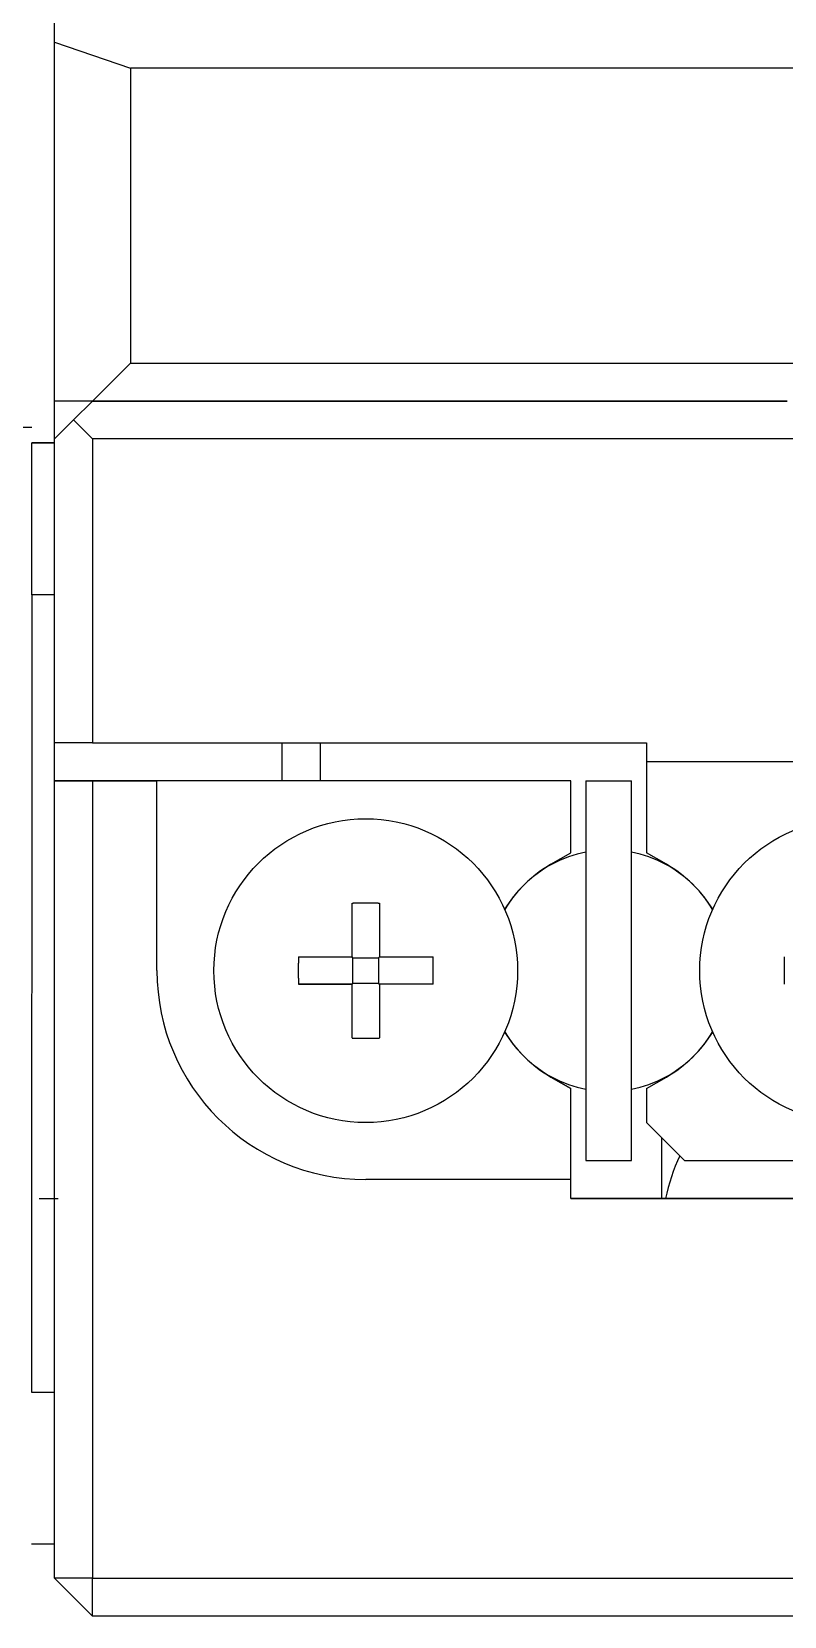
# Model space of a CAD drawing. Extents: x 97 to 299, y 65 to 330.
# Drawn here: x 111.68 to 121.59, y 233.42 to 254.28 of the extents above; entities that cross this region are included whole.
import ezdxf

# ---------------------------------------------------------------- set-up
doc = ezdxf.new("R2010")
doc.units = 0
doc.linetypes.add('CENTER', pattern=[2, 1.25, -0.25, 0.25, -0.25])
doc.layers.get('0').update_dxf_attribs({"linetype": 'CONTINUOUS'})
doc.layers.add('CENTER', color=1, linetype='CENTER')

msp = doc.modelspace()

# ---------------------------------------------------------------- linework, layer by layer
at = {"color": 7, "linetype": 'CONTINUOUS'}
for p, q in [((111.9766811141216, 254.1418416971281), (111.9766861141215, 254.416938697128)), ((111.9765911141215, 249.4169386971279), (111.9766811141216, 254.1418416971281)), ((111.9766811141216, 254.1418416971281), (112.9766751141215, 253.797495697128)), ((112.9766751141215, 253.797495697128), (112.9766011141215, 249.9169196971279)), ((150.9766751141215, 253.7967726971279), (112.9766751141215, 253.797495697128)), ((112.4765911141215, 249.4169286971279), (112.9766011141215, 249.9169196971279)), ((112.9766011141215, 249.9169196971279), (150.9766011141215, 249.9161976971279)), ((111.9765821141215, 248.9169386971279), (111.9765911141215, 249.4169386971279)), ((112.4765911141215, 249.4169286971279), (111.9765911141215, 249.4169386971279)), ((112.4765911141215, 249.4169286971279), (112.2265871141215, 249.1669336971281)), ((112.4765911141215, 249.4169286971279), (112.2265871141215, 249.1669336971281)), ((121.6265911141215, 249.416755697128), (112.4765911141215, 249.4169286971279)), ((112.4765911141215, 249.4169286971279), (121.6265911141215, 249.416755697128)), ((112.2265871141215, 249.1669336971281), (111.9765821141215, 248.9169386971279)), ((111.9765821141215, 248.9169386971279), (112.2265871141215, 249.1669336971281)), ((112.2265871141215, 249.1669336971281), (112.4765821141215, 248.916928697128)), ((111.6765851141215, 249.066944697128), (110.2849271141215, 249.066970697128)), ((111.9765061141215, 244.9169386971279), (111.9765821141215, 248.9169386971279)), ((112.4765821141215, 248.916928697128), (112.4765061141215, 244.916928697128)), ((151.4765821141215, 248.9161876971281), (112.4765821141215, 248.916928697128)), ((111.6765431141215, 246.8669446971279), (111.6765811141215, 248.8669446971279)), ((111.9765811141215, 248.8669386971279), (111.6765811141215, 248.8669446971279)), ((111.6765811141215, 248.8669446971279), (111.9765811141215, 248.8669386971279)), ((111.6765431141215, 246.8669446971279), (111.6763431141216, 236.3669446971279)), ((111.9764961141215, 244.4169386971279), (111.9765061141215, 244.9169386971279)), ((112.4765061141215, 244.916928697128), (111.9765061141215, 244.9169386971279)), ((112.4765061141215, 244.916928697128), (119.7765061141215, 244.9167906971279)), ((114.9764961141215, 244.4168816971281), (114.9765061141216, 244.9168816971281)), ((115.4765061141215, 244.9168716971279), (115.4764961141215, 244.416871697128)), ((119.7765061141215, 244.9167906971279), (119.7765011141215, 244.666790697128)), ((119.7765011141215, 244.666790697128), (119.7764781141215, 243.4675956971279)), ((122.4765011141215, 244.666738697128), (119.7765011141215, 244.666790697128)), ((111.9762971141216, 233.9169386971279), (111.9764961141215, 244.4169386971279)), ((112.4764961141215, 244.416928697128), (111.9764961141215, 244.4169386971279)), ((111.9764961141215, 244.4169386971279), (112.4764961141215, 244.416928697128)), ((112.4764961141215, 244.416928697128), (112.4762971141215, 233.916928697128)), ((112.4764961141215, 244.416928697128), (113.3264961141215, 244.4169126971281)), ((113.3264961141215, 244.4169126971281), (112.4764961141215, 244.416928697128)), ((113.3264491141215, 241.9169126971279), (113.3264961141215, 244.4169126971281)), ((118.7764961141215, 244.416809697128), (113.3264961141215, 244.4169126971281)), ((118.7764961141215, 244.416809697128), (113.3264961141215, 244.4169126971281)), ((118.7764781141215, 243.467614697128), (118.7764961141215, 244.416809697128)), ((118.9764961141215, 244.416805697128), (118.9764011141216, 239.4168056971279)), ((118.9764961141215, 244.416805697128), (119.5764961141215, 244.4167946971279)), ((118.9764961141215, 244.416805697128), (119.5764961141215, 244.4167946971279)), ((119.5764011141215, 239.4167946971279), (119.5764961141215, 244.4167946971279)), ((118.5163801141215, 243.317453697128), (118.7764781141215, 243.467614697128)), ((120.0365711141215, 243.317424697128), (119.7764781141215, 243.4675956971279)), ((119.9764761141215, 243.341622697128), (119.9764761141215, 243.3521216971279)), ((115.8964521141215, 242.0968636971279), (115.8964661141215, 242.8032256971281)), ((116.2564661141215, 242.8032186971281), (116.2564521141215, 242.0968576971279)), ((115.1900911141215, 242.0968776971279), (115.8964521141215, 242.0968636971279)), ((115.9068241141215, 242.0864916971281), (115.8964521141215, 242.0968636971279)), ((115.9068181141216, 241.7472356971281), (115.9068241141215, 242.0864916971281)), ((115.9068241141215, 242.0864916971281), (116.2460801141216, 242.086485697128)), ((116.2460801141216, 242.086485697128), (116.2460741141215, 241.7472296971279)), ((116.2460801141216, 242.086485697128), (116.2564521141215, 242.0968576971279)), ((116.2564521141215, 242.0968576971279), (116.9628141141215, 242.0968436971281)), ((115.1900841141215, 241.7368776971279), (115.8964461141215, 241.7368636971279)), ((115.8964461141215, 241.7368636971279), (115.1900841141215, 241.7368776971279)), ((115.8964321141215, 241.030502697128), (115.8964461141215, 241.7368636971279)), ((115.9068181141216, 241.7472356971281), (115.8964461141215, 241.7368636971279)), ((116.2460741141215, 241.7472296971279), (115.9068181141216, 241.7472356971281)), ((116.2460741141215, 241.7472296971279), (116.2564461141215, 241.7368576971279)), ((116.2564461141215, 241.7368576971279), (116.2564321141215, 241.0304956971279)), ((116.9628071141215, 241.7368436971281), (116.2564461141215, 241.7368576971279)), ((116.9628071141215, 241.7368436971281), (116.2564461141215, 241.7368576971279)), ((118.5163271141215, 240.516174697128), (118.7764191141216, 240.3660036971279)), ((118.7764191141216, 240.3660036971279), (118.5163271141215, 240.516174697128)), ((118.7763971141216, 239.166809697128), (118.7764191141216, 240.3660036971279)), ((119.7764191141216, 240.3659846971279), (119.7764111141215, 239.9167906971281)), ((119.7764191141216, 240.3659846971279), (120.0365171141215, 240.516145697128)), ((119.7764191141216, 240.3659846971279), (120.0365171141215, 240.516145697128)), ((119.9764221141215, 240.481450697128), (119.9764221141215, 240.491950697128)), ((119.7764111141215, 239.9167906971281), (120.2764011141215, 239.4167806971279)), ((119.9763921141215, 238.916786697128), (119.9764071141215, 239.7167866971279)), ((118.9764011141216, 239.4168056971279), (119.5764011141215, 239.4167946971279)), ((120.2764011141215, 239.4167806971279), (124.7764011141215, 239.4166956971279)), ((118.7763971141216, 239.166809697128), (116.0763971141215, 239.166860697128)), ((118.7763971141216, 239.166809697128), (116.0763971141215, 239.166860697128)), ((118.7763921141215, 238.916809697128), (118.7763971141216, 239.166809697128)), ((145.1763921141216, 238.9163076971279), (118.7763921141215, 238.916809697128)), ((118.7763921141215, 238.916809697128), (126.6763971141215, 238.9166596971279)), ((111.9763051141215, 234.3669386971279), (111.6763051141215, 234.3669446971279)), ((112.4762871141215, 233.4169286971279), (111.9762971141216, 233.9169386971279)), ((112.4762971141215, 233.916928697128), (111.9762971141216, 233.9169386971279)), ((112.4762871141215, 233.4169286971279), (112.4762971141215, 233.916928697128)), ((112.4762971141215, 233.916928697128), (151.4762971141216, 233.9161876971281)), ((151.4762871141216, 233.4161876971279), (112.4762871141215, 233.4169286971279))]:
    msp.add_line(p, q, dxfattribs=at)
at = {"color": 9, "linetype": 'CONTINUOUS'}
for p, q in [((111.9765431141215, 246.8669386971279), (111.6765431141215, 246.8669446971279)), ((111.6763431141216, 236.3669446971279), (111.9763431141215, 236.3669386971279))]:
    msp.add_line(p, q, dxfattribs=at)
at = {"color": 7, "linetype": 'CONTINUOUS'}
for points in [[(116.256, 242.803, 0), (116.2539999999999, 242.803, 0), (116.251, 242.803, 0), (116.2479999999999, 242.803, 0), (116.2449999999999, 242.803, 0), (116.242, 242.804, 0), (116.2399999999999, 242.804, 0), (116.237, 242.804, 0), (116.2339999999999, 242.804, 0), (116.231, 242.804, 0), (116.2279999999999, 242.804, 0), (116.226, 242.804, 0), (116.223, 242.804, 0), (116.22, 242.804, 0), (116.217, 242.804, 0), (116.2139999999999, 242.804, 0), (116.2109999999999, 242.804, 0), (116.209, 242.804, 0), (116.206, 242.804, 0), (116.2029999999999, 242.804, 0), (116.2, 242.804, 0), (116.1969999999999, 242.804, 0), (116.195, 242.805, 0), (116.192, 242.805, 0), (116.1889999999999, 242.805, 0), (116.186, 242.805, 0), (116.1829999999999, 242.805, 0), (116.181, 242.805, 0), (116.178, 242.805, 0), (116.175, 242.805, 0), (116.172, 242.805, 0), (116.1689999999999, 242.805, 0), (116.1669999999999, 242.805, 0), (116.164, 242.805, 0), (116.161, 242.805, 0), (116.1579999999999, 242.805, 0), (116.155, 242.805, 0), (116.152, 242.805, 0), (116.1499999999999, 242.805, 0), (116.147, 242.805, 0), (116.144, 242.805, 0), (116.141, 242.805, 0), (116.1379999999999, 242.805, 0), (116.136, 242.805, 0), (116.1329999999999, 242.805, 0), (116.1299999999999, 242.805, 0), (116.127, 242.805, 0), (116.124, 242.805, 0), (116.121, 242.805, 0), (116.1189999999999, 242.805, 0), (116.1159999999999, 242.805, 0), (116.1129999999999, 242.805, 0), (116.11, 242.805, 0), (116.107, 242.805, 0), (116.105, 242.805, 0), (116.102, 242.805, 0), (116.0989999999999, 242.805, 0), (116.0959999999999, 242.805, 0), (116.093, 242.805, 0), (116.091, 242.805, 0), (116.0879999999999, 242.805, 0), (116.0849999999999, 242.805, 0), (116.082, 242.805, 0), (116.0789999999999, 242.805, 0), (116.076, 242.805, 0), (116.074, 242.805, 0), (116.0709999999999, 242.805, 0), (116.0679999999999, 242.805, 0), (116.0649999999999, 242.805, 0), (116.062, 242.805, 0), (116.06, 242.805, 0), (116.057, 242.805, 0), (116.054, 242.805, 0), (116.051, 242.805, 0), (116.0479999999999, 242.805, 0), (116.046, 242.805, 0), (116.0429999999999, 242.805, 0), (116.04, 242.805, 0), (116.037, 242.805, 0), (116.0339999999999, 242.805, 0), (116.031, 242.805, 0), (116.029, 242.805, 0), (116.026, 242.805, 0), (116.023, 242.805, 0), (116.0199999999999, 242.805, 0), (116.017, 242.805, 0), (116.015, 242.805, 0), (116.012, 242.805, 0), (116.009, 242.805, 0), (116.006, 242.805, 0), (116.0029999999999, 242.805, 0), (116, 242.805, 0), (115.998, 242.805, 0), (115.995, 242.805, 0), (115.992, 242.805, 0), (115.9889999999999, 242.805, 0), (115.986, 242.805, 0), (115.9839999999999, 242.805, 0), (115.981, 242.805, 0), (115.978, 242.805, 0), (115.975, 242.805, 0), (115.972, 242.805, 0), (115.9699999999999, 242.805, 0), (115.967, 242.805, 0), (115.964, 242.805, 0), (115.961, 242.805, 0), (115.958, 242.805, 0), (115.955, 242.804, 0), (115.9529999999999, 242.804, 0), (115.9499999999999, 242.804, 0), (115.947, 242.804, 0), (115.944, 242.804, 0), (115.941, 242.804, 0), (115.9389999999999, 242.804, 0), (115.936, 242.804, 0), (115.9329999999999, 242.804, 0), (115.9299999999999, 242.804, 0), (115.927, 242.804, 0), (115.9249999999999, 242.804, 0), (115.922, 242.804, 0), (115.9189999999999, 242.804, 0), (115.9159999999999, 242.804, 0), (115.9129999999999, 242.804, 0), (115.911, 242.804, 0), (115.9079999999999, 242.803, 0), (115.905, 242.803, 0), (115.9019999999999, 242.803, 0), (115.8989999999999, 242.803, 0), (115.8959999999999, 242.803, 0)], [(115.1899999999999, 242.097, 0), (115.1899999999999, 242.094, 0), (115.1899999999999, 242.0909999999999, 0), (115.1899999999999, 242.0879999999999, 0), (115.1899999999999, 242.0859999999999, 0), (115.1899999999999, 242.083, 0), (115.1899999999999, 242.08, 0), (115.1899999999999, 242.077, 0), (115.1899999999999, 242.074, 0), (115.1899999999999, 242.072, 0), (115.1889999999999, 242.069, 0), (115.1889999999999, 242.0659999999999, 0), (115.1889999999999, 242.063, 0), (115.1889999999999, 242.0599999999999, 0), (115.1889999999999, 242.058, 0), (115.1889999999999, 242.0549999999999, 0), (115.1889999999999, 242.052, 0), (115.1889999999999, 242.049, 0), (115.1889999999999, 242.0459999999999, 0), (115.1889999999999, 242.043, 0), (115.1889999999999, 242.0409999999999, 0), (115.1889999999999, 242.0379999999999, 0), (115.1889999999999, 242.035, 0), (115.1889999999999, 242.032, 0), (115.1889999999999, 242.029, 0), (115.1889999999999, 242.027, 0), (115.1889999999999, 242.024, 0), (115.1889999999999, 242.0209999999999, 0), (115.1889999999999, 242.018, 0), (115.1889999999999, 242.015, 0), (115.188, 242.0129999999999, 0), (115.188, 242.01, 0), (115.188, 242.0069999999999, 0), (115.188, 242.004, 0), (115.188, 242.0009999999999, 0), (115.188, 241.9979999999999, 0), (115.188, 241.9959999999999, 0), (115.188, 241.9929999999999, 0), (115.188, 241.99, 0), (115.188, 241.9869999999999, 0), (115.188, 241.984, 0), (115.188, 241.982, 0), (115.188, 241.979, 0), (115.188, 241.976, 0), (115.188, 241.9729999999999, 0), (115.188, 241.97, 0), (115.188, 241.968, 0), (115.188, 241.965, 0), (115.188, 241.962, 0), (115.188, 241.9589999999999, 0), (115.188, 241.956, 0), (115.188, 241.9529999999999, 0), (115.188, 241.9509999999999, 0), (115.188, 241.9479999999999, 0), (115.188, 241.9449999999999, 0), (115.188, 241.942, 0), (115.188, 241.939, 0), (115.188, 241.937, 0), (115.188, 241.934, 0), (115.188, 241.9309999999999, 0), (115.188, 241.928, 0), (115.188, 241.925, 0), (115.188, 241.923, 0), (115.188, 241.92, 0), (115.188, 241.917, 0), (115.188, 241.914, 0), (115.188, 241.9109999999999, 0), (115.188, 241.908, 0), (115.188, 241.9059999999999, 0), (115.188, 241.9029999999999, 0), (115.188, 241.9, 0), (115.188, 241.897, 0), (115.188, 241.894, 0), (115.188, 241.8919999999999, 0), (115.188, 241.889, 0), (115.188, 241.886, 0), (115.188, 241.8829999999999, 0), (115.188, 241.88, 0), (115.188, 241.877, 0), (115.188, 241.875, 0), (115.188, 241.8719999999999, 0), (115.188, 241.869, 0), (115.188, 241.866, 0), (115.188, 241.8629999999999, 0), (115.188, 241.861, 0), (115.188, 241.8579999999999, 0), (115.188, 241.8549999999999, 0), (115.188, 241.852, 0), (115.188, 241.849, 0), (115.188, 241.847, 0), (115.188, 241.844, 0), (115.188, 241.8409999999999, 0), (115.188, 241.8379999999999, 0), (115.188, 241.835, 0), (115.188, 241.832, 0), (115.188, 241.83, 0), (115.188, 241.827, 0), (115.188, 241.824, 0), (115.188, 241.821, 0), (115.1889999999999, 241.8179999999999, 0), (115.1889999999999, 241.8159999999999, 0), (115.1889999999999, 241.813, 0), (115.1889999999999, 241.8099999999999, 0), (115.1889999999999, 241.807, 0), (115.1889999999999, 241.8039999999999, 0), (115.1889999999999, 241.802, 0), (115.1889999999999, 241.799, 0), (115.1889999999999, 241.7959999999999, 0), (115.1889999999999, 241.793, 0), (115.1889999999999, 241.7899999999999, 0), (115.1889999999999, 241.787, 0), (115.1889999999999, 241.785, 0), (115.1889999999999, 241.782, 0), (115.1889999999999, 241.779, 0), (115.1889999999999, 241.7759999999999, 0), (115.1889999999999, 241.773, 0), (115.1889999999999, 241.771, 0), (115.1889999999999, 241.768, 0), (115.1889999999999, 241.765, 0), (115.1889999999999, 241.7619999999999, 0), (115.1899999999999, 241.759, 0), (115.1899999999999, 241.7569999999999, 0), (115.1899999999999, 241.754, 0), (115.1899999999999, 241.7509999999999, 0), (115.1899999999999, 241.7479999999999, 0), (115.1899999999999, 241.745, 0), (115.1899999999999, 241.742, 0), (115.1899999999999, 241.74, 0), (115.1899999999999, 241.737, 0)], [(116.9629999999999, 241.737, 0), (116.9629999999999, 241.74, 0), (116.9629999999999, 241.742, 0), (116.9629999999999, 241.745, 0), (116.9629999999999, 241.7479999999999, 0), (116.9629999999999, 241.7509999999999, 0), (116.9629999999999, 241.754, 0), (116.9629999999999, 241.7569999999999, 0), (116.9629999999999, 241.759, 0), (116.9629999999999, 241.7619999999999, 0), (116.9629999999999, 241.765, 0), (116.964, 241.768, 0), (116.964, 241.771, 0), (116.964, 241.773, 0), (116.964, 241.7759999999999, 0), (116.964, 241.779, 0), (116.964, 241.782, 0), (116.964, 241.785, 0), (116.964, 241.787, 0), (116.964, 241.7899999999999, 0), (116.964, 241.793, 0), (116.964, 241.7959999999999, 0), (116.964, 241.799, 0), (116.964, 241.8009999999999, 0), (116.964, 241.8039999999999, 0), (116.964, 241.807, 0), (116.964, 241.8099999999999, 0), (116.964, 241.813, 0), (116.964, 241.8159999999999, 0), (116.964, 241.8179999999999, 0), (116.964, 241.821, 0), (116.964, 241.824, 0), (116.964, 241.827, 0), (116.965, 241.83, 0), (116.965, 241.832, 0), (116.965, 241.835, 0), (116.965, 241.8379999999999, 0), (116.965, 241.8409999999999, 0), (116.965, 241.844, 0), (116.965, 241.8459999999999, 0), (116.965, 241.849, 0), (116.965, 241.852, 0), (116.965, 241.8549999999999, 0), (116.965, 241.8579999999999, 0), (116.965, 241.861, 0), (116.965, 241.8629999999999, 0), (116.965, 241.866, 0), (116.965, 241.869, 0), (116.965, 241.8719999999999, 0), (116.965, 241.875, 0), (116.965, 241.877, 0), (116.965, 241.88, 0), (116.965, 241.8829999999999, 0), (116.965, 241.886, 0), (116.965, 241.889, 0), (116.965, 241.8919999999999, 0), (116.965, 241.894, 0), (116.965, 241.897, 0), (116.965, 241.9, 0), (116.965, 241.9029999999999, 0), (116.965, 241.9059999999999, 0), (116.965, 241.908, 0), (116.965, 241.9109999999999, 0), (116.965, 241.914, 0), (116.965, 241.917, 0), (116.965, 241.92, 0), (116.965, 241.922, 0), (116.965, 241.925, 0), (116.965, 241.928, 0), (116.965, 241.9309999999999, 0), (116.965, 241.934, 0), (116.965, 241.937, 0), (116.965, 241.939, 0), (116.965, 241.942, 0), (116.965, 241.9449999999999, 0), (116.965, 241.9479999999999, 0), (116.965, 241.9509999999999, 0), (116.965, 241.9529999999999, 0), (116.965, 241.956, 0), (116.965, 241.9589999999999, 0), (116.965, 241.962, 0), (116.965, 241.965, 0), (116.965, 241.9669999999999, 0), (116.965, 241.97, 0), (116.965, 241.9729999999999, 0), (116.965, 241.976, 0), (116.965, 241.979, 0), (116.965, 241.982, 0), (116.965, 241.984, 0), (116.965, 241.9869999999999, 0), (116.965, 241.99, 0), (116.965, 241.9929999999999, 0), (116.965, 241.9959999999999, 0), (116.965, 241.9979999999999, 0), (116.965, 242.0009999999999, 0), (116.965, 242.004, 0), (116.965, 242.0069999999999, 0), (116.964, 242.01, 0), (116.964, 242.0129999999999, 0), (116.964, 242.015, 0), (116.964, 242.018, 0), (116.964, 242.0209999999999, 0), (116.964, 242.024, 0), (116.964, 242.027, 0), (116.964, 242.029, 0), (116.964, 242.032, 0), (116.964, 242.035, 0), (116.964, 242.0379999999999, 0), (116.964, 242.0409999999999, 0), (116.964, 242.043, 0), (116.964, 242.0459999999999, 0), (116.964, 242.049, 0), (116.964, 242.052, 0), (116.964, 242.0549999999999, 0), (116.964, 242.057, 0), (116.964, 242.0599999999999, 0), (116.964, 242.063, 0), (116.964, 242.0659999999999, 0), (116.9629999999999, 242.069, 0), (116.9629999999999, 242.072, 0), (116.9629999999999, 242.074, 0), (116.9629999999999, 242.077, 0), (116.9629999999999, 242.08, 0), (116.9629999999999, 242.083, 0), (116.9629999999999, 242.0859999999999, 0), (116.9629999999999, 242.0879999999999, 0), (116.9629999999999, 242.0909999999999, 0), (116.9629999999999, 242.094, 0), (116.9629999999999, 242.097, 0)], [(121.5899999999999, 242.097, 0), (121.5899999999999, 242.094, 0), (121.5899999999999, 242.0909999999999, 0), (121.5899999999999, 242.0879999999999, 0), (121.5899999999999, 242.0859999999999, 0), (121.5899999999999, 242.083, 0), (121.5899999999999, 242.08, 0), (121.5899999999999, 242.077, 0), (121.5899999999999, 242.074, 0), (121.5899999999999, 242.071, 0), (121.5889999999999, 242.069, 0), (121.5889999999999, 242.0659999999999, 0), (121.5889999999999, 242.063, 0), (121.5889999999999, 242.0599999999999, 0), (121.5889999999999, 242.057, 0), (121.5889999999999, 242.0549999999999, 0), (121.5889999999999, 242.052, 0), (121.5889999999999, 242.049, 0), (121.5889999999999, 242.0459999999999, 0), (121.5889999999999, 242.043, 0), (121.5889999999999, 242.0409999999999, 0), (121.5889999999999, 242.0379999999999, 0), (121.5889999999999, 242.035, 0), (121.5889999999999, 242.032, 0), (121.5889999999999, 242.029, 0), (121.5889999999999, 242.0259999999999, 0), (121.5889999999999, 242.024, 0), (121.5889999999999, 242.0209999999999, 0), (121.5889999999999, 242.018, 0), (121.5889999999999, 242.015, 0), (121.588, 242.012, 0), (121.588, 242.01, 0), (121.588, 242.0069999999999, 0), (121.588, 242.004, 0), (121.588, 242.0009999999999, 0), (121.588, 241.9979999999999, 0), (121.588, 241.9959999999999, 0), (121.588, 241.9929999999999, 0), (121.588, 241.99, 0), (121.588, 241.9869999999999, 0), (121.588, 241.984, 0), (121.588, 241.981, 0), (121.588, 241.979, 0), (121.588, 241.976, 0), (121.588, 241.9729999999999, 0), (121.588, 241.97, 0), (121.588, 241.9669999999999, 0), (121.588, 241.965, 0), (121.588, 241.962, 0), (121.588, 241.9589999999999, 0), (121.588, 241.956, 0), (121.588, 241.9529999999999, 0), (121.588, 241.9509999999999, 0), (121.588, 241.9479999999999, 0), (121.588, 241.9449999999999, 0), (121.588, 241.942, 0), (121.588, 241.939, 0), (121.588, 241.9359999999999, 0), (121.588, 241.934, 0), (121.588, 241.9309999999999, 0), (121.588, 241.928, 0), (121.588, 241.925, 0), (121.588, 241.922, 0), (121.588, 241.92, 0), (121.588, 241.917, 0), (121.588, 241.914, 0), (121.588, 241.9109999999999, 0), (121.588, 241.908, 0), (121.588, 241.9049999999999, 0), (121.588, 241.9029999999999, 0), (121.588, 241.9, 0), (121.588, 241.897, 0), (121.588, 241.894, 0), (121.588, 241.8909999999999, 0), (121.588, 241.889, 0), (121.588, 241.886, 0), (121.588, 241.8829999999999, 0), (121.588, 241.88, 0), (121.588, 241.877, 0), (121.588, 241.875, 0), (121.588, 241.8719999999999, 0), (121.588, 241.869, 0), (121.588, 241.866, 0), (121.588, 241.8629999999999, 0), (121.588, 241.86, 0), (121.588, 241.8579999999999, 0), (121.588, 241.8549999999999, 0), (121.588, 241.852, 0), (121.588, 241.849, 0), (121.588, 241.8459999999999, 0), (121.588, 241.844, 0), (121.588, 241.8409999999999, 0), (121.588, 241.8379999999999, 0), (121.588, 241.835, 0), (121.588, 241.832, 0), (121.588, 241.83, 0), (121.588, 241.827, 0), (121.588, 241.824, 0), (121.588, 241.821, 0), (121.5889999999999, 241.8179999999999, 0), (121.5889999999999, 241.815, 0), (121.5889999999999, 241.813, 0), (121.5889999999999, 241.8099999999999, 0), (121.5889999999999, 241.807, 0), (121.5889999999999, 241.8039999999999, 0), (121.5889999999999, 241.8009999999999, 0), (121.5889999999999, 241.799, 0), (121.5889999999999, 241.7959999999999, 0), (121.5889999999999, 241.793, 0), (121.5889999999999, 241.7899999999999, 0), (121.5889999999999, 241.787, 0), (121.5889999999999, 241.785, 0), (121.5889999999999, 241.782, 0), (121.5889999999999, 241.779, 0), (121.5889999999999, 241.7759999999999, 0), (121.5889999999999, 241.773, 0), (121.5889999999999, 241.7699999999999, 0), (121.5889999999999, 241.768, 0), (121.5889999999999, 241.765, 0), (121.5889999999999, 241.7619999999999, 0), (121.5899999999999, 241.759, 0), (121.5899999999999, 241.7559999999999, 0), (121.5899999999999, 241.754, 0), (121.5899999999999, 241.7509999999999, 0), (121.5899999999999, 241.7479999999999, 0), (121.5899999999999, 241.745, 0), (121.5899999999999, 241.742, 0), (121.5899999999999, 241.74, 0), (121.5899999999999, 241.737, 0)], [(115.8959999999999, 241.0309999999999, 0), (115.8989999999999, 241.0299999999999, 0), (115.9019999999999, 241.0299999999999, 0), (115.905, 241.0299999999999, 0), (115.9079999999999, 241.0299999999999, 0), (115.91, 241.0299999999999, 0), (115.9129999999999, 241.0299999999999, 0), (115.9159999999999, 241.0299999999999, 0), (115.9189999999999, 241.0299999999999, 0), (115.922, 241.0299999999999, 0), (115.9249999999999, 241.0299999999999, 0), (115.927, 241.0299999999999, 0), (115.9299999999999, 241.0299999999999, 0), (115.9329999999999, 241.0299999999999, 0), (115.936, 241.0299999999999, 0), (115.9389999999999, 241.0299999999999, 0), (115.941, 241.0299999999999, 0), (115.944, 241.029, 0), (115.947, 241.029, 0), (115.9499999999999, 241.029, 0), (115.9529999999999, 241.029, 0), (115.955, 241.029, 0), (115.958, 241.029, 0), (115.961, 241.029, 0), (115.964, 241.029, 0), (115.967, 241.029, 0), (115.9699999999999, 241.029, 0), (115.972, 241.029, 0), (115.975, 241.029, 0), (115.978, 241.029, 0), (115.981, 241.029, 0), (115.9839999999999, 241.029, 0), (115.986, 241.029, 0), (115.9889999999999, 241.029, 0), (115.992, 241.029, 0), (115.995, 241.029, 0), (115.998, 241.029, 0), (116, 241.029, 0), (116.0029999999999, 241.029, 0), (116.006, 241.029, 0), (116.009, 241.029, 0), (116.012, 241.029, 0), (116.015, 241.029, 0), (116.017, 241.0279999999999, 0), (116.0199999999999, 241.0279999999999, 0), (116.023, 241.0279999999999, 0), (116.026, 241.0279999999999, 0), (116.029, 241.0279999999999, 0), (116.031, 241.0279999999999, 0), (116.0339999999999, 241.0279999999999, 0), (116.037, 241.0279999999999, 0), (116.04, 241.0279999999999, 0), (116.0429999999999, 241.0279999999999, 0), (116.0449999999999, 241.0279999999999, 0), (116.0479999999999, 241.0279999999999, 0), (116.051, 241.0279999999999, 0), (116.054, 241.0279999999999, 0), (116.057, 241.0279999999999, 0), (116.06, 241.0279999999999, 0), (116.062, 241.0279999999999, 0), (116.0649999999999, 241.0279999999999, 0), (116.0679999999999, 241.0279999999999, 0), (116.0709999999999, 241.0279999999999, 0), (116.074, 241.0279999999999, 0), (116.076, 241.0279999999999, 0), (116.0789999999999, 241.0279999999999, 0), (116.082, 241.0279999999999, 0), (116.0849999999999, 241.0279999999999, 0), (116.0879999999999, 241.0279999999999, 0), (116.091, 241.0279999999999, 0), (116.093, 241.0279999999999, 0), (116.0959999999999, 241.0279999999999, 0), (116.0989999999999, 241.0279999999999, 0), (116.102, 241.0279999999999, 0), (116.105, 241.0279999999999, 0), (116.107, 241.0279999999999, 0), (116.11, 241.0279999999999, 0), (116.1129999999999, 241.0279999999999, 0), (116.1159999999999, 241.0279999999999, 0), (116.1189999999999, 241.0279999999999, 0), (116.121, 241.0279999999999, 0), (116.124, 241.0279999999999, 0), (116.127, 241.0279999999999, 0), (116.1299999999999, 241.0279999999999, 0), (116.1329999999999, 241.0279999999999, 0), (116.136, 241.0279999999999, 0), (116.1379999999999, 241.029, 0), (116.141, 241.029, 0), (116.144, 241.029, 0), (116.147, 241.029, 0), (116.1499999999999, 241.029, 0), (116.152, 241.029, 0), (116.155, 241.029, 0), (116.1579999999999, 241.029, 0), (116.161, 241.029, 0), (116.164, 241.029, 0), (116.1659999999999, 241.029, 0), (116.1689999999999, 241.029, 0), (116.172, 241.029, 0), (116.175, 241.029, 0), (116.178, 241.029, 0), (116.181, 241.029, 0), (116.1829999999999, 241.029, 0), (116.186, 241.029, 0), (116.1889999999999, 241.029, 0), (116.192, 241.029, 0), (116.195, 241.029, 0), (116.1969999999999, 241.029, 0), (116.2, 241.029, 0), (116.2029999999999, 241.029, 0), (116.206, 241.029, 0), (116.209, 241.029, 0), (116.2109999999999, 241.0299999999999, 0), (116.2139999999999, 241.0299999999999, 0), (116.217, 241.0299999999999, 0), (116.22, 241.0299999999999, 0), (116.223, 241.0299999999999, 0), (116.226, 241.0299999999999, 0), (116.2279999999999, 241.0299999999999, 0), (116.231, 241.0299999999999, 0), (116.2339999999999, 241.0299999999999, 0), (116.237, 241.0299999999999, 0), (116.2399999999999, 241.0299999999999, 0), (116.242, 241.0299999999999, 0), (116.2449999999999, 241.0299999999999, 0), (116.2479999999999, 241.0299999999999, 0), (116.251, 241.0299999999999, 0), (116.2539999999999, 241.0299999999999, 0), (116.256, 241.0299999999999, 0)]]:
    msp.add_polyline3d(points, dxfattribs=at)
for centre in [(116.0764491141215, 241.9168606971281), (122.4764491141215, 241.9167386971279)]:
    msp.add_circle(centre, 2, dxfattribs=at)
for centre, radius, start, end in [((119.2764501141215, 241.916799697128), 1.587499999999999, 100.8920009999995, 134.9986619999997), ((119.2764501141215, 241.916799697128), 1.587499999999999, 44.99866199999976, 79.10589500000003), ((119.3913521141215, 241.8018926971279), 1.75, 119.998911, 148.1173790000003), ((119.1615421141215, 241.8018976971279), 1.75, 31.8804440000001, 59.99891099999954), ((119.2764501141215, 241.916799697128), 1.587499999999999, 134.9986619999997, 149.5657289999998), ((119.2764501141215, 241.916799697128), 1.587499999999999, 30.43217500000016, 44.99866199999976), ((116.0764491141215, 241.9168606971281), 2.75, 179.9989109999999, 269.9989109999999), ((119.3913561141215, 242.0317026971281), 1.75, 211.8804439999999, 239.9989109999995), ((119.2764501141215, 241.916799697128), 1.587499999999999, 210.432093, 224.99916), ((119.1615461141215, 242.0317066971281), 1.75, 299.998911, 328.1173790000003), ((119.2764501141215, 241.916799697128), 1.587499999999999, 314.9991610000002, 329.565648), ((119.2764501141215, 241.916799697128), 1.587499999999999, 224.99916, 259.1058219999998), ((119.2764501141215, 241.916799697128), 1.587499999999999, 280.8919269999997, 314.9991610000002), ((122.4763821141215, 238.416738697128), 2.5, 154.83992, 168.4619519999996)]:
    msp.add_arc(centre, radius, start, end, dxfattribs=at)
at = {"layer": 'CENTER', "color": 1, "linetype": 'CENTER'}
msp.add_line((98.27639211412165, 238.9171986971279), (112.0763921141215, 238.9169366971279), dxfattribs=at)

doc.saveas('drawing.dxf')
